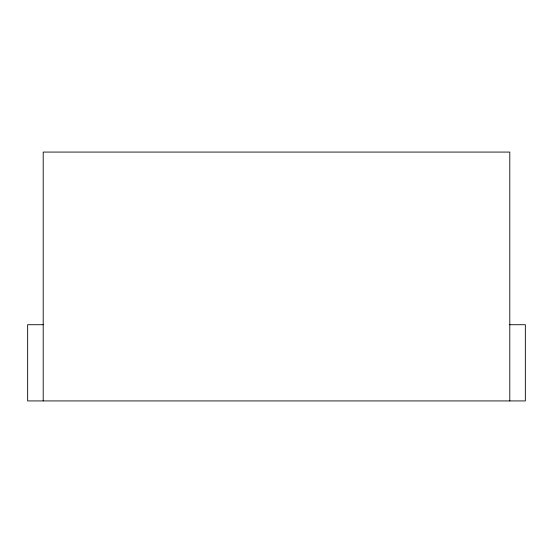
<?xml version="1.0" encoding="UTF-8"?>
<svg xmlns="http://www.w3.org/2000/svg" width="553" height="553" viewBox="0 0 553 553"><rect width="100%" height="100%" fill="white"/><g stroke="black" fill="none" stroke-linecap="round" stroke-linejoin="round"><path stroke-width="0.83" d="M43.203 324.715L27.65 324.715L27.65 400.925L525.35 400.925L525.35 324.715L509.797 324.715M509.797 400.925L509.797 152.075L43.203 152.075L43.203 400.925"/></g></svg>
